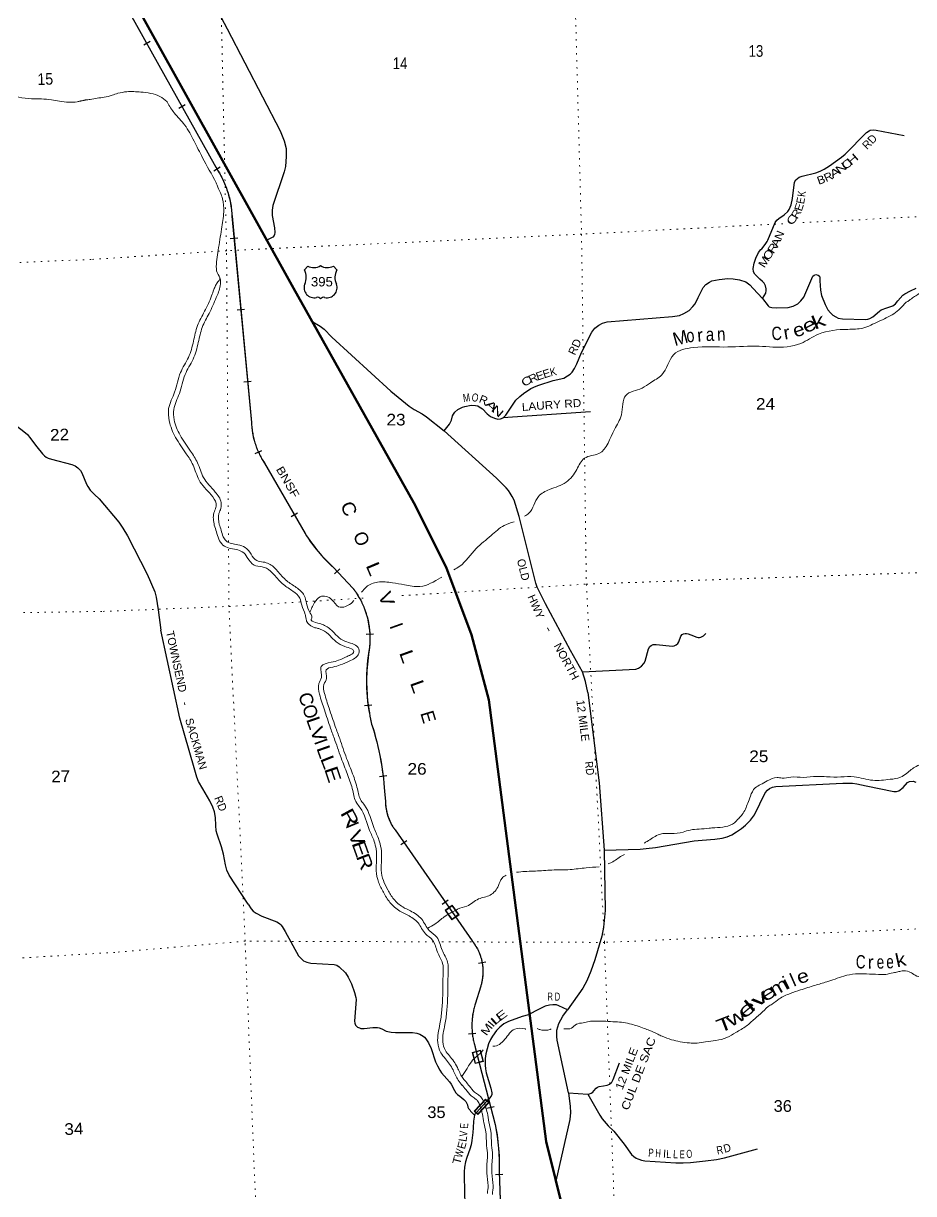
# Model space of a CAD drawing. Header units: feet. Extents: x 733631 to 986127, y 195788 to 388968.
# Drawn here: x 763953 to 777299, y 343885 to 361430 of the extents above; entities that cross this region are included whole.
import ezdxf
from ezdxf.enums import TextEntityAlignment as Align

# ---------------------------------------------------------------- set-up
doc = ezdxf.new("R2010")
doc.units = ezdxf.units.FT
doc.header["$LTSCALE"] = 70
doc.linetypes.add('DOTTED', pattern=[1.5, 0.3, -1.2])
for name, color, linetype, lineweight in [('16', 7, 'Continuous', 25), ('20', 7, 'Continuous', 70), ('29', 7, 'Continuous', 25), ('31', 7, 'Continuous', 13), ('34', 7, 'Continuous', 25), ('39', 7, 'Continuous', 13), ('7', 7, 'DOTTED', 13)]:
    doc.layers.add(name, color=color, linetype=linetype, lineweight=lineweight)
for name, color, linetype in [('30', 7, 'Continuous'), ('41', 7, 'Continuous'), ('42', 7, 'Continuous')]:
    doc.layers.add(name, color=color, linetype=linetype)

msp = doc.modelspace()

# ---------------------------------------------------------------- linework, layer by layer
at = {"layer": '16'}
for p, q in [((768165.35, 357733.48), (768216.66, 357792.24)), ((768408.42, 357798.21), (768408.14, 357798.01)), ((768600.51, 357792.33), (768651.9, 357733.48))]:
    msp.add_line(p, q, dxfattribs=at)
for centre, radius, start, end in [((768307.74, 357949.9), 182.07, 239.97227, 303.45418), ((768509.52, 357949.4), 181.52, 236.33975, 300.08743), ((768509.51, 357949.9), 182.07, 236.54582, 236.59441), ((767972.37, 357622.85), 222.05, 332.97043, 29.75871), ((768844.87, 357622.85), 222.05, 150.24129, 207.02957), ((768311.56, 357467.95), 151.42, 159.09177, 283.81923), ((768505.68, 357467.95), 151.42, 256.18077, 20.90823)]:
    msp.add_arc(centre, radius, start, end, dxfattribs=at)
for centre, major_axis, start_param, end_param in [((768366.9, 357269.13), (-19.56, 51.67), 4.95877769, 6.28318531), ((768450.35, 357269.13), (19.56, 51.67), 0, 1.32637542)]:
    msp.add_ellipse(centre, major_axis=major_axis, ratio=0.929097, start_param=start_param, end_param=end_param, dxfattribs=at)
at = {"layer": '20'}
msp.add_lwpolyline([(774704.64, 334923.46), (774117.98, 337434.52), (774082.17, 337683.41), (773991.97, 338071.56), (773861.7, 338448.15), (772197.91, 343139.72), (772069.66, 343535.87), (771789.99, 344668.52), (770930.92, 351290.25), (770672.46, 352263.38), (770290.59, 353275.78), (769804.99, 354242.72), (768001.55, 357458.65), (764783.51, 363251.79)], dxfattribs=at)
at = {"layer": '29'}
for p, q in [((771139.58, 355518.78), (772457.06, 355613.3)), ((770261.59, 355322.35), (771046.98, 354610.63)), ((772337.07, 351710), (773136.53, 351747.95)), ((772413.63, 351396.79), (772587.54, 350044.59)), ((775235.91, 349988.42), (776237.23, 350036.93)), ((767321.14, 348225.38), (767038.66, 348657.41)), ((770910.5, 345282.6), (770942.61, 345319.06)), ((772123.36, 345396.55), (772416.32, 345375.54))]:
    msp.add_line(p, q, dxfattribs=at)
for points in [[(764700.5, 365664.87), (765425.75, 363961.58), (765613.09, 363631.28), (766493.97, 362134.34), (766560.02, 362020.64), (766822.8, 361677.21), (766878.42, 361594.99), (767008.03, 361348.84), (767803.45, 359821.1), (767864.06, 359671.46), (767890.78, 359553.51), (767894.21, 359433.85), (767881.14, 359284.02), (767860.29, 359203.78), (767692.06, 358699.72), (767682.2, 358628.61), (767682.8, 358551.64), (767715.9, 358362.79), (767721.77, 358296.7), (767719.89, 358266.53), (767710.47, 358247.67), (767693.5, 358226.93), (767600.6, 358180.45)], [(775032.39, 357303.14), (775082.09, 357387.59), (775090.56, 357425.31), (775089.62, 357451.71), (775081.14, 357493.2), (775059.47, 357534.69), (775034.03, 357561.09), (774991.62, 357595.04), (774920.01, 357670.47), (774900.22, 357706.3), (774893.62, 357753.45), (774908.7, 357836.43), (774936.03, 357908.09), (774976.55, 357994.84), (775011.41, 358040.1), (775021.78, 358051.42), (775074.55, 358115.53), (775103.76, 358158.91), (775112.24, 358179.65), (775225.32, 358443.67), (775249.81, 358477.62), (775278.09, 358504.02), (775361.01, 358560.6), (775411.89, 358607.74), (775432.62, 358639.8), (775462.78, 358711.47), (775485.39, 358805.76), (775515.55, 359050.92), (775535.33, 359084.86), (775557.01, 359103.73), (775584.33, 359122.58), (775628.62, 359137.67), (775832.16, 359190.48), (775899.06, 359213.1), (775958.43, 359243.28), (776039.47, 359292.31), (776220.39, 359424.32), (776273.16, 359469.58), (776593.55, 359793.95), (776631.24, 359820.35), (776650.09, 359827.9), (776695.31, 359835.44), (776736.78, 359827.9), (777157.33, 359749.43)], [(770261.59, 355322.35), (770343.21, 355418.73), (770370.55, 355480.96), (770388.44, 355546.97), (770400.7, 355573.37), (770423.32, 355603.54), (770466.66, 355639.37), (770536.39, 355677.09), (770572.2, 355688.41), (770667.36, 355705.38), (770730.51, 355703.49), (770765.37, 355695.95), (770787.98, 355682.75), (770837.93, 355648.8), (770908.6, 355577.15), (770956.66, 355535.65), (771014.13, 355509.25), (771067.85, 355497.93), (771104.6, 355501.71), (771145.12, 355516.79), (771187.52, 355554.52), (771247.83, 355645.04), (771338.29, 355780.82), (771395.78, 355833.62), (771451.37, 355878.88), (771561.62, 355954.31), (771639.83, 355992.04), (771682.24, 356007.12), (771896.14, 356075.01), (772054.44, 356112.73), (772111.93, 356146.67), (772151.51, 356173.07), (772181.66, 356203.24), (772213.7, 356256.05), (772250.44, 356323.95), (772318.29, 356497.45), (772476.6, 356799.18), (772520.89, 356859.52), (772582.14, 356904.79), (772633.97, 356934.96), (772702.75, 356957.6), (773682.75, 357033.03), (773791.12, 357051.88), (773856.14, 357078.29), (773934.35, 357123.55), (773991.83, 357183.9), (774022.93, 357225.38), (774067.22, 357319.68), (774143.55, 357470.54), (774185.01, 357515.8), (774237.78, 357549.75), (774275.47, 357568.61), (774383.83, 357591.25), (774516.7, 357606.32), (774594.91, 357598.79), (774690.09, 357583.69), (774783.37, 357553.53), (774844.62, 357512.03), (774896.45, 357455.46), (775032.39, 357303.14)], [(775032.39, 357303.14), (775117.89, 357195.21), (775135.8, 357182.01), (775171.61, 357168.81), (775238.51, 357165.03), (775419.43, 357172.58), (775493.87, 357189.56), (775562.66, 357225.38), (775610.72, 357268.76), (775653.12, 357323.45), (775788.82, 357640.27), (775808.61, 357655.37), (775834.06, 357662.9), (775867.03, 357655.37), (775886.82, 357640.27), (775895.3, 357613.88), (775894.35, 357572.38), (775901.89, 357429.06), (775919.8, 357351.74), (775974.45, 357215.96), (776015.91, 357134.87), (776052.66, 357089.6), (776089.41, 357053.78), (776132.76, 357029.26), (776170.45, 357012.29), (776233.59, 356999.08), (776580.36, 356991.54), (776612.4, 356995.31), (776641.61, 357004.74), (776685.89, 357029.25), (776785.78, 357116.01), (776814.05, 357134.86), (776896.97, 357165.03), (776987.43, 357195.21), (777010.05, 357210.3), (777027.01, 357227.27), (777062.82, 357270.64), (777138.21, 357355.51), (777168.36, 357376.25), (777251.28, 357421.51), (777336.09, 357461.12)], [(768266.1, 356968.02), (768404.06, 356889.58), (768460.37, 356847.6), (768579.61, 356723.88), (769462.89, 355915.25), (769736.71, 355689.9), (769811.8, 355643.5), (769931.04, 355575.01), (769997.28, 355530.83), (770261.59, 355322.35)], [(763848.13, 355397.24), (763958.61, 355313.23), (764013.55, 355264.89), (764046.99, 355224.81), (764153.05, 355083.32), (764237.01, 354977.21), (764267.09, 354945.98), (764294.71, 354927.19), (764324.54, 354912.82), (764374, 354897.63), (764678.91, 354818.04), (764730.54, 354796.21), (764771.71, 354764.99), (764790.2, 354748.68), (764809.55, 354726.02), (764829.16, 354689.82), (764897.93, 354521.53), (764917.54, 354486.44), (764956.48, 354433.1), (765018.35, 354366.78), (765091.33, 354304.14)], [(772337.07, 351710), (772156.92, 352026.8), (771781.53, 352729.38), (771657.87, 352976.83), (771633.59, 353038.67), (771384.05, 354037.32), (771308.97, 354280.35), (771281.37, 354337.79), (771252.67, 354384.18), (771223.96, 354426.16), (771190.84, 354468.14), (771046.98, 354610.63)], [(765091.33, 354304.14), (765384.77, 353952.29), (765442.18, 353863.92), (765512.84, 353744.61), (765808.75, 353174.59), (765923.58, 352905.04), (765945.66, 352825.5), (765972.16, 352639.91), (766013.33, 352333.52)], [(766512.88, 350269.41), (766297.37, 351015.22), (766013.33, 352333.52)], [(773136.53, 351747.95), (773176.58, 351760.56), (773221.85, 351791.49), (773256.07, 351832.36), (773274.29, 351869.92), (773327.29, 352051.09), (773344.4, 352085.33), (773362.62, 352104.12), (773396.3, 352116.26), (773442.11, 352117.37), (773687.23, 352093.07), (773711.52, 352096.38), (773740.22, 352112.95), (773764.52, 352135.05), (773779.97, 352159.35), (773810.89, 352243.31), (773831.87, 352266.51), (773851.74, 352276.45), (773872.72, 352280.86), (773893.7, 352280.87), (773921.3, 352276.45), (773961.05, 352263.19), (774049.37, 352225.63), (774069.26, 352221.21), (774088.03, 352222.32), (774109, 352227.84), (774131.09, 352236.68), (774148.74, 352247.72), (774186.28, 352280.86)], [(772413.63, 351396.79), (772381.07, 351562.84), (772337.07, 351710)], [(767038.66, 348657.41), (767002.3, 348733.72), (766981.33, 348813.26), (766954.83, 348972.33), (766923.91, 349082.8), (766857.67, 349272.81), (766843.32, 349325.83), (766840, 349405.37), (766832.28, 349524.68), (766817.92, 349608.64), (766792.53, 349677.13), (766747.25, 349772.13), (766641.26, 349953.3), (766580.54, 350061.56), (766552.93, 350130.05), (766512.88, 350269.41)], [(772587.54, 350044.59), (772661.74, 349035.24), (772674, 348129.03)], [(776237.23, 350036.93), (776385.72, 350036.15), (776446.44, 350027.31), (776588.88, 349996.38), (777004.03, 349912.42), (777044.87, 349912.43), (777079.11, 349925.68), (777140.94, 349974.28), (777207.19, 350049.4), (777236.99, 350064.87), (777291.1, 350067.08), (777334.7, 350056.04)], [(772661.74, 349035.24), (773200.33, 349050.77), (773287.56, 349057.39), (773429.98, 349072.86), (774008.54, 349174.49), (774131.11, 349185.53), (774317.69, 349196.58), (774431.43, 349212.04), (774503.18, 349231.93), (774572.75, 349262.86), (774645.63, 349307.05), (774718.5, 349357.86), (774781.42, 349408.68), (774852.1, 349481.6), (774913.92, 349563.34), (775072.91, 349894.75), (775108.26, 349932.31), (775139.16, 349956.61), (775183.34, 349978.71), (775235.91, 349988.42)], [(767321.14, 348225.38), (767369.43, 348152.64), (767399.8, 348119.5), (767442.31, 348091.88), (767527.88, 348046.59), (767750.91, 347958.22), (767777.96, 347944.95), (767798.94, 347928.38), (767812.19, 347916.23), (767830.41, 347891.94), (767876.79, 347812.4), (768075.53, 347452.27), (768111.41, 347413.6), (768152.82, 347377.15), (768204.16, 347356.15), (768263.23, 347341.8), (768609.93, 347321.91), (768654.65, 347307.55), (768689.42, 347284.35), (768779.96, 347193.77), (768821.38, 347130.79), (768870.5, 347030.27), (768919.08, 346899.92)], [(772674, 348129.03), (772649.8, 347882.07), (772623.3, 347745.08), (772521.71, 347391.57), (772459.88, 347219.23), (772398.05, 347073.41), (772339.54, 346967.36), (772112.15, 346641.78)], [(768919.08, 346899.92), (768939.53, 346823.7), (768940.63, 346797.17), (768918.55, 346470.18), (768921.32, 346442.57), (768931.8, 346412.75), (768945.61, 346395.07), (768962.71, 346381.81), (768990.88, 346369.66), (769013.51, 346361.93), (769064.29, 346359.71), (769192.38, 346375.19), (769232.12, 346377.39), (769263.6, 346375.18), (769285.13, 346370.77), (769324.87, 346355.29), (769391.68, 346322.16), (769417.62, 346315.52), (769466.76, 346307.8), (769532.45, 346302.27), (769788.61, 346297.85), (769853.21, 346290.12), (769894.6, 346275.75), (769920.01, 346262.5), (769945.41, 346247.03), (769966.39, 346228.25), (769987.35, 346205.05), (770026.01, 346146.51), (770066.85, 346059.23), (770133.1, 345860.39), (770160.15, 345798.52), (770194.93, 345736.66), (770220.88, 345696.89), (770340.67, 345559.91), (770366.09, 345525.66), (770414.67, 345432.86), (770437.84, 345396.41), (770459.94, 345373.21), (770495.25, 345343.38), (770557.08, 345294.78), (770585.81, 345264.95), (770598.51, 345246.17), (770610.08, 345215.24), (770618.38, 345182.1), (770627.75, 345162.21), (770640.47, 345145.64), (770644.88, 345140.12), (770657.03, 345122.44), (770718.33, 345059.27)], [(772112.15, 346641.78), (771981.46, 346702.18), (771944.22, 346713.26), (771888.71, 346713.23), (771838.22, 346708.84), (771776.09, 346693.34), (771625.92, 346618.22), (771526.55, 346567.4), (771431.59, 346538.68), (771226.22, 346465.77), (771158.06, 346430.45), (771093.73, 346381.81), (771047.65, 346331.02), (770987.73, 346247.04), (770957.11, 346196.25), (770928.11, 346132.15), (770888.36, 345979.7), (770877.6, 345909.02), (770875.11, 345809.57), (770878.71, 345757.67), (770890.56, 345694.68), (770959.02, 345464.9), (770976.69, 345394.2), (770975.32, 345368.79), (770965.38, 345347.8), (770910.5, 345282.6)], [(772123.36, 345396.55), (771955.02, 346186.87), (771948.4, 346242.11), (771952.81, 346334.9), (771981.52, 346436.54), (772041.15, 346544.81), (772112.15, 346641.78)], [(772416.32, 345375.54), (772441.28, 345382.19), (772465.31, 345391.62), (772489.34, 345407.65), (772506.77, 345423.68), (772538.81, 345463.28), (772560.95, 345480.25), (772584.04, 345489.68), (772648.12, 345502.89), (772702.77, 345510.43), (772729.63, 345519.86), (772742.35, 345527.4), (772764.49, 345545.32), (772774.38, 345557.58), (772793.23, 345593.41), (772889.37, 345843.28)], [(772123.36, 345396.55), (772152.66, 345190.39), (772153.76, 345102.02), (772143.83, 344995.96), (771936.24, 344072.39)], [(772416.32, 345375.54), (772594.87, 345060.65), (772627.86, 345007.85), (772722.09, 344902.24), (772805.01, 344819.26), (772959.55, 344626.91), (773071.68, 344470.38), (773102.78, 344442.09), (773141.41, 344415.69), (773165.91, 344404.37), (773180.99, 344398.72), (773218.68, 344385.52), (773272.4, 344374.2), (773736.01, 344344.03), (773845.32, 344344.03), (773954.63, 344351.57), (774180.78, 344374.2), (774344.75, 344396.83), (774463.47, 344419.46), (774959.74, 344556.33)], [(770718.33, 345059.27), (770726.53, 345073.53), (770733.27, 345085.1), (770739.54, 345094.26), (770910.5, 345282.6)], [(770718.33, 345059.27), (770700.13, 344971.66), (770694.61, 344871.13), (770691.84, 344799.33), (770676.95, 344681.12), (770665.91, 344617.04), (770648.24, 344552.97), (770603.5, 344423.71), (770582.54, 344360.74), (770568.17, 344282.3), (770561.56, 344210.49), (770559.34, 344145.31), (770581.42, 343265.94), (770563.75, 343022.89), (770493.09, 342757.75), (770407.65, 342525.45)]]:
    msp.add_lwpolyline(points, dxfattribs=at)
at = {"layer": '31'}
for p, q in [((770710.24, 345120.93), (770881.4, 345303.14)), ((770881.4, 345303.14), (770936.07, 345251.79))]:
    msp.add_line(p, q, dxfattribs=at)
msp.add_lwpolyline([(770881.75, 345291.82), (770721.54, 345121.28), (770764.54, 345080.88), (770924.76, 345251.43)], close=True, dxfattribs=at)
msp.add_lwpolyline([(770936.07, 345251.79), (770764.9, 345069.58), (770710.24, 345120.93)], dxfattribs=at)
at = {"layer": '34', "lineweight": 13}
for p, q in [((764759.54, 363024.05), (766836.58, 359272.61)), ((767079.92, 358541.87), (767371.25, 355447.11)), ((767566.28, 354838.24), (768175.65, 353783.39)), ((768602.18, 353271.03), (768892.91, 352962.71)), ((769366.7, 349916.34), (769379.61, 349762.97)), ((769524.36, 349338.64), (770680.59, 347674.14)), ((770383.89, 348208.54), (770277.41, 348133.04)), ((770378.88, 347989.93), (770277.41, 348133.04)), ((770484.93, 348065.13), (770383.46, 348208.23)), ((770485.36, 348065.44), (770378.88, 347989.93)), ((770809.04, 346996.34), (770726.54, 346726.57)), ((770806.9, 346037.04), (770681.09, 346002.27)), ((770727.83, 345833.18), (770681.09, 346002.27)), ((770726.72, 346077), (771025.95, 344919.06)), ((770853.13, 345867.81), (770806.39, 346036.9)), ((770853.64, 345867.95), (770727.83, 345833.18)), ((771084.47, 344214.72), (771130.35, 342947.42))]:
    msp.add_line(p, q, dxfattribs=at)
at = {"layer": '34'}
for p, q in [((765758.56, 361109.23), (765855.32, 361162.81)), ((766282.21, 360158.05), (766378.97, 360211.63)), ((766807.31, 359219.82), (766900.87, 359278.82)), ((767055.47, 358202.87), (767165.6, 358213.24)), ((767158.56, 357135.63), (767268.69, 357145.99)), ((767257.73, 356054.37), (767367.85, 356064.74)), ((767426.01, 354983.32), (767527.21, 355027.95)), ((767965.66, 354034.72), (768061.44, 354090.05)), ((768618.65, 353175.58), (768699.13, 353251.46)), ((769090.08, 352273.1), (769200.52, 352279.13)), ((769068.12, 351200.78), (769177.8, 351215.09)), ((769290.15, 350140.21), (769399.94, 350153.72)), ((769612.24, 349118.35), (769703.09, 349181.45)), ((770229.55, 348225.11), (770320.39, 348288.21)), ((770776.81, 347338.63), (770885.8, 347357.49)), ((770626.86, 346278.18), (770736.92, 346289.13)), ((770901.72, 345163.85), (771008.82, 345191.52)), ((771029.91, 344170.86), (771140.45, 344174.86))]:
    msp.add_line(p, q, dxfattribs=at)
for points in [[(764794.32, 362937.82), (766837.52, 359273.18), (766851.47, 359252.14), (766864.9, 359230.86), (766877.95, 359209.34), (766890.86, 359187.53), (766903.2, 359165.51), (766915.1, 359143.39), (766926.84, 359120.97), (766938.02, 359098.36), (766948.77, 359075.62), (766959.23, 359052.52), (766969.16, 359029.42), (766978.86, 359006.16), (766988.08, 358982.57), (766996.79, 358958.99), (767005.12, 358935.17), (767013.14, 358911.3), (767020.67, 358887.11), (767027.81, 358862.99), (767034.46, 358838.56), (767040.72, 358814.2), (767046.61, 358789.61), (767051.99, 358765.01), (767056.92, 358740.29), (767061.53, 358715.53), (767065.59, 358690.56), (767069.32, 358665.56), (767072.53, 358640.55), (767075.42, 358615.5), (767077.67, 358590.37), (767079.6, 358565.21), (767081.02, 358541.96), (767372.35, 355447.19), (767373.29, 355426.28), (767374.7, 355405.55), (767376.47, 355384.84), (767378.47, 355364.01), (767380.95, 355343.32), (767383.79, 355322.77), (767386.87, 355302.09), (767390.42, 355281.58), (767394.33, 355261.18), (767398.59, 355240.67), (767403.21, 355220.43), (767408.07, 355200.19), (767413.39, 355179.97), (767419.08, 355160.01), (767425.11, 355140.06), (767431.39, 355120.23), (767438.13, 355100.42), (767445.11, 355080.87), (767452.56, 355061.33), (767460.25, 355042.04), (767468.29, 355022.76), (767476.68, 355003.74), (767485.43, 354984.85), (767494.4, 354966.09), (767503.85, 354947.46), (767513.53, 354928.96), (767523.57, 354910.72), (767533.83, 354892.6), (767544.57, 354874.75), (767555.53, 354857.02), (767566.73, 354839.54), (767567.21, 354838.82), (768176.59, 353783.96), (768199.09, 353748.2), (768222.29, 353713.13), (768246.1, 353678.46), (768270.46, 353643.83), (768295.5, 353609.92), (768321.04, 353576.59), (768347.11, 353543.32), (768373.87, 353510.76), (768401.12, 353478.79), (768429.12, 353446.99), (768457.48, 353415.99), (768486.24, 353385.24), (768515.83, 353355), (768545.77, 353325.55), (768576.34, 353296.49), (768602.96, 353271.81), (768893.75, 352963.42), (768906.9, 352945.99), (768919.55, 352928.4), (768931.89, 352910.6), (768944.12, 352892.54), (768955.87, 352874.27), (768967.25, 352855.87), (768978.51, 352837.24), (768989.3, 352818.39), (768999.72, 352799.41), (769009.92, 352780.11), (769019.66, 352760.79), (769029.21, 352741.31), (769038.36, 352721.53), (769047.07, 352701.71), (769055.49, 352681.68), (769063.61, 352661.59), (769071.36, 352641.2)], [(769071.36, 352641.2), (769078.75, 352620.86), (769085.74, 352600.22), (769092.4, 352579.62), (769098.75, 352558.79), (769104.65, 352537.94), (769110.19, 352516.95), (769115.44, 352495.92), (769120.22, 352474.68), (769124.74, 352453.4), (769128.8, 352432.08), (769132.6, 352410.71), (769135.85, 352389.24), (769138.82, 352367.71), (769141.44, 352346.23), (769143.7, 352324.62), (769145.5, 352302.98), (769146.93, 352281.23), (769148.11, 352259.59), (769148.74, 352237.83), (769149.03, 352216.14), (769149.04, 352194.39), (769148.63, 352172.78), (769147.75, 352150.97), (769146.62, 352129.29), (769144.96, 352107.67), (769143.13, 352086.08), (769140.75, 352064.38), (769138.05, 352042.9), (769135, 352021.48), (769134.03, 352015.17), (769126.53, 351966.82), (769120.18, 351918.59), (769114.65, 351870.21), (769109.65, 351821.47), (769105.78, 351772.83), (769102.79, 351724.33), (769100.3, 351675.47), (769098.96, 351626.71), (769098.5, 351578.08), (769098.82, 351529.05), (769100.05, 351480.43), (769101.84, 351431.73), (769104.73, 351382.86), (769108.54, 351334.4), (769113.17, 351285.8), (769118.41, 351237.39), (769124.74, 351188.81), (769131.72, 351140.69), (769139.8, 351092.39), (769148.52, 351044.56), (769158.08, 350996.59), (769168.54, 350949.03), (769174.36, 350924.21), (769195.82, 350857.89), (769215.67, 350791.4), (769234.37, 350724.54), (769252.45, 350657.05), (769268.88, 350589.44), (769284.05, 350521.84), (769298.59, 350453.6), (769311.49, 350385.23), (769323.14, 350316.89), (769333.77, 350247.78), (769343.01, 350179.06), (769351.5, 350110.08), (769358.48, 350040.61), (769364.07, 349971.52), (769367.8, 349916.42), (769380.71, 349763.03), (769381.05, 349750.09), (769381.68, 349737.27), (769382.53, 349724.46), (769383.53, 349711.57), (769384.81, 349698.77), (769386.33, 349686.04), (769387.99, 349673.23), (769389.95, 349660.53), (769392.12, 349647.89), (769394.52, 349635.17), (769397.13, 349622.61), (769399.89, 349610.06), (769402.95, 349597.51), (769406.22, 349585.12), (769409.73, 349572.73), (769413.36, 349560.4), (769417.31, 349548.09), (769421.38, 349535.94), (769425.76, 349523.78), (769430.29, 349511.78), (769435.02, 349499.78), (769439.98, 349487.93), (769445.16, 349476.17), (769450.49, 349464.48), (769456.11, 349452.87), (769461.88, 349441.33), (769467.86, 349429.95), (769473.99, 349418.64), (769480.41, 349407.48), (769486.97, 349396.41), (769493.69, 349385.48)], [(769493.69, 349385.48), (769500.62, 349374.63), (769507.77, 349363.94), (769515.14, 349353.32), (769522.58, 349342.85), (769525.25, 349339.28), (770681.47, 347674.8), (770689.46, 347664.67), (770697.19, 347654.38), (770704.75, 347643.96), (770712.24, 347633.39), (770719.47, 347622.68), (770726.46, 347611.9), (770733.39, 347600.97), (770740.03, 347589.91), (770746.46, 347578.77), (770752.76, 347567.44), (770758.79, 347556.08), (770764.71, 347544.63), (770770.4, 347532.99), (770775.83, 347521.34), (770781.08, 347509.55), (770786.17, 347497.72), (770791.02, 347485.7), (770795.67, 347473.72), (770800.1, 347461.54), (770804.3, 347449.39), (770808.34, 347437.09), (770812.11, 347424.78), (770815.66, 347412.4), (770819.05, 347399.97), (770822.17, 347387.41), (770825.11, 347374.82), (770827.81, 347362.21), (770830.33, 347349.56), (770832.53, 347336.84), (770834.57, 347324.1), (770836.4, 347311.38), (770838.01, 347298.57), (770839.35, 347285.74), (770840.49, 347272.83), (770841.46, 347259.99), (770842.12, 347247.08), (770842.56, 347234.19), (770842.84, 347221.27), (770842.87, 347208.43), (770842.63, 347195.46), (770842.23, 347182.57), (770841.52, 347169.71), (770840.71, 347156.86), (770839.58, 347143.94), (770838.24, 347131.15), (770836.7, 347118.38), (770834.94, 347105.53), (770832.88, 347092.82), (770830.71, 347080.13), (770828.24, 347067.46), (770825.6, 347054.76), (770822.72, 347042.25), (770819.58, 347029.72), (770816.28, 347017.26), (770812.79, 347004.81), (770810.09, 346996.02), (770727.59, 346726.25), (770722.01, 346708.37), (770716.89, 346690.49), (770712.06, 346672.49), (770707.41, 346654.33), (770703.19, 346636.15), (770699.32, 346617.97), (770695.61, 346599.62), (770692.34, 346581.26), (770689.42, 346562.89), (770686.77, 346544.31), (770684.48, 346525.85), (770682.4, 346507.33), (770680.74, 346488.67), (770679.44, 346470.12), (770678.44, 346451.48), (770677.68, 346432.87), (770677.33, 346414.13), (770677.25, 346395.53), (770677.57, 346376.8), (770678.17, 346358.2), (770679.07, 346339.51), (770680.34, 346320.93), (770681.95, 346302.35), (770683.78, 346283.81), (770686.07, 346265.25), (770688.59, 346246.72), (770691.49, 346228.29), (770694.61, 346209.91), (770698.21, 346191.6), (770702.04, 346173.31), (770706.15, 346155.17), (770710.6, 346137.04), (770715.4, 346119.02), (770720.56, 346101), (770725.87, 346083.15), (770727.78, 346077.31), (771027.02, 344919.31)], [(771027.02, 344919.31), (771037.17, 344868.32), (771046.1, 344817.41), (771054.15, 344766.33), (771061.67, 344714.83), (771067.98, 344663.38), (771073.35, 344612.05), (771078.21, 344560.31), (771081.83, 344508.62), (771084.53, 344457.04), (771086.41, 344404.99), (771087.3, 344353.34), (771087.61, 344301.57), (771086.76, 344249.57), (771085.57, 344214.72), (771131.45, 342947.57)]]:
    msp.add_lwpolyline(points, dxfattribs=at)
at = {"layer": '34', "lineweight": 13}
for points in [[(770381.55, 348197.08), (770288.56, 348131.13), (770380.77, 348001.08), (770473.77, 348067.03)], [(770690.93, 345996.68), (770733.41, 345843.02), (770843.27, 345873.39), (770800.8, 346027.04)]]:
    msp.add_lwpolyline(points, close=True, dxfattribs=at)
for centre, radius, start, end in [((765637.42, 358467.4), 1444.43, 2.95548, 33.88054), ((768565.13, 355493.86), 1194.8, 182.2423, 213.27974), ((770228.12, 355058.31), 2416.2, 211.8471, 227.70638), ((767904.82, 352208.27), 1243.18, 351.07221, 37.36287), ((771893.75, 351570.97), 2796.34, 170.85631, 193.37924), ((765389.16, 349675.21), 3984.85, 3.46921, 18.26199), ((770117.89, 349777.97), 738.43, 181.16331, 216.50838), ((770103.57, 347213.72), 738.2, 342.87421, 38.58754), ((771746.55, 346402.07), 1070.39, 162.35229, 197.67947), ((768118.4, 344322.89), 2968.04, 357.91148, 11.58753)]:
    msp.add_arc(centre, radius, start, end, dxfattribs=at)
at = {"layer": '39'}
msp.add_line((770823.04, 346004.81), (770843.86, 346041.71), dxfattribs=at)
for points in [[(761840.63, 365679.27), (761857.63, 365624.57), (761889.28, 365480.06), (761916.51, 365400.12), (761970.9, 365296.89), (762054.99, 365156.3), (762101.45, 365048.74), (762153.52, 364953.52), (762262.75, 364789.57), (762316.61, 364645.86), (762353.65, 364465.12), (762388.51, 364397.6), (762317.14, 364249.34), (762248.99, 364068.83), (762189.44, 363929.09), (762183.68, 363756.92), (762280.86, 363590.5), (762357.32, 363437.5), (762459.14, 363309.69), (762564.25, 363202.24), (762666.45, 363118.96), (762819.22, 363035.49), (762930.69, 362920.17), (762916.1, 362767.91), (762956.35, 362609.54), (762949.39, 362415.07), (762903.24, 362241.42), (762936.38, 362111.12), (763055.78, 361945.51), (763183.56, 361717.49), (763245.51, 361574.08), (763273.94, 361407.19), (763305.06, 361222.19), (763352.72, 361027.68), (763415.41, 360809.43), (763483.42, 360611.61), (763575.96, 360461.22), (763718.03, 360393.54), (763839.45, 360337.26), (764024.76, 360303.53), (764223.24, 360296.58), (764373.31, 360285.84), (764493.46, 360263.91), (764635.61, 360248.84), (764760.77, 360255.41), (764806.93, 360265.18), (764817.22, 360267.97)], [(765369.1, 360383.62), (765282.39, 360353.37), (765165.12, 360323.11), (765059.2, 360309.87), (764955.18, 360290.96), (764885.59, 360282.36)], [(766111.61, 360246.43), (766102.06, 360256.64), (766000.55, 360334.31), (765713.4, 360399.91), (765504.98, 360405.33), (765369.1, 360383.62)], [(764817.22, 360267.97), (764833.57, 360271.19), (764858.15, 360276.29), (764874.1, 360280.12), (764885.59, 360282.36)], [(766842.44, 359042.04), (766639.75, 359416.68), (766510.99, 359666.39), (766370.53, 359908.3), (766214.46, 360087.78), (766111.61, 360246.43)], [(766889.56, 353917.93), (766884.48, 354079.65), (766912.3, 354159.47), (766917.65, 354246.65), (766829.82, 354403.68), (766653.11, 354622.59), (766563.31, 354842.29), (766458.75, 355016.99), (766301.6, 355256.77), (766213.5, 355486.63), (766206.59, 355642.23), (766292.14, 355879.72), (766378.18, 356165.8), (766496.36, 356394.23), (766575.4, 356645.68), (766635, 356872.22), (766737.59, 357081.94), (766845.42, 357318.13), (766904.59, 357494.07), (766898.76, 357615.29), (766848.94, 357720.93), (766846.03, 357749.17), (766873.62, 358029.31), (766924.31, 358346.63), (766956.64, 358604.66), (766938.36, 358800.36), (766870.28, 358972.19), (766842.44, 359042.04)], [(779207.59, 358487.85), (779156.81, 358487.69), (779071.8, 358491.74), (778980.72, 358481.62), (778932.14, 358475.55), (778855.23, 358449.24), (778820.82, 358429), (778766.17, 358386.49), (778727.72, 358354.11), (778669.02, 358311.6), (778622.47, 358277.2), (778571.87, 358242.79), (778519.24, 358196.23), (778468.64, 358167.9), (778365.42, 358113.25), (778264.22, 358064.67), (778173.14, 358028.24), (778090.15, 357981.69), (778027.41, 357949.3), (777938.35, 357904.78), (777875.61, 357872.39), (777808.82, 357825.84), (777764.29, 357781.31), (777701.54, 357704.4), (777634.75, 357625.46), (777567.96, 357554.62), (777501.16, 357479.73), (777440.44, 357431.16), (777363.53, 357364.36), (777298.76, 357325.91), (777233.99, 357277.33), (777186.45, 357248.04)], [(766807.05, 357439.33), (766834.83, 357499), (766868, 357553.62), (766897.26, 357594.59), (766897.26, 357612.15)], [(766814.94, 353904.5), (766809.08, 354091.2), (766838.07, 354174.39), (766841.44, 354229.26), (766767.47, 354361.52), (766587.85, 354584.04), (766496.04, 354808.65), (766395.18, 354977.16), (766234.45, 355222.4), (766139.11, 355471.15), (766131.01, 355653.71), (766220.9, 355903.25), (766308.36, 356194.07), (766426.76, 356422.92), (766503.32, 356666.48), (766564.36, 356898.5), (766669.78, 357114), (766775.57, 357345.73), (766807.05, 357439.33)], [(771466.89, 354041.41), (771530.51, 354085.94), (771674.25, 354337.46), (771840.8, 354441.99), (772090.1, 354551.22), (772249.88, 354742.54), (772365.93, 354910.2), (772580.02, 354981.86), (772813.36, 355341.5), (772919.68, 355561.45), (772983.31, 355852.88), (773228.57, 355961.97), (773353.4, 356042.9), (773523.61, 356159.69), (773704.07, 356465), (773995.98, 356569.53), (774515.33, 356578.2), (774982.03, 356589.22), (775188.62, 356577.67), (775609.49, 356631.73), (775872.04, 356769.71), (776314.56, 356842.68), (776538.37, 356862.05), (776771.83, 356960.64), (777002.7, 357077.37), (777186.45, 357248.04)], [(768184.85, 352542.06), (768179.37, 352568.63), (768125.15, 352708.53), (768097.17, 352813.48), (767994.9, 352916.14), (767853.83, 353015.14), (767709.12, 353165.01), (767596.9, 353261.71), (767531.28, 353281.8), (767412.78, 353307.43), (767310.4, 353422.26), (767235.07, 353508.1), (767143.33, 353540.45), (766945.11, 353609.35), (766882.03, 353697.85), (766847.23, 353808.64), (766814.94, 353904.5)], [(770583.86, 345563.79), (770534.68, 345625.62), (770459.16, 345776.97), (770340.46, 345951.22), (770279.28, 346032.21), (770240.94, 346158.46), (770273.21, 346418.51), (770301.13, 346623.8), (770314.34, 346846.82), (770315.45, 347004.69), (770321.47, 347199.15), (770312.54, 347354.67), (770230.01, 347536.16), (770151.2, 347727.88), (770038.83, 347829.47), (769924.36, 347997.78), (769754.6, 348123.84), (769639.53, 348182.85), (769506.45, 348299.97), (769415.15, 348438.67), (769350.11, 348578.22), (769316.94, 348732.97), (769322.21, 348886.93), (769314.67, 349062.74), (769284.41, 349189.25), (769212.36, 349358.92), (769067.94, 349708.39), (769017.3, 349775.55), (768961.22, 349951.82), (768889.41, 350178.16), (768799.23, 350409.99), (768694.9, 350706.11), (768628.52, 350888.11), (768537.01, 351162.39), (768467.35, 351384.76), (768459.11, 351518.05), (768496.65, 351610.32), (768494.61, 351739.76), (768592.44, 351779.34), (768704.66, 351811.29), (768838.27, 351870.24), (768919.87, 351911.33), (768972.88, 351961.6), (768982.21, 352050.94), (768911.31, 352119.48), (768800.97, 352156.39), (768685.77, 352219.45), (768573.08, 352331.15), (768434.89, 352417.75), (768334.84, 352448.92), (768268.68, 352495.35), (768270.64, 352497.44), (768251.56, 352589.91), (768196.56, 352731.81), (768164.47, 352852.19), (768043.38, 352973.74), (767902.79, 353072.4), (767760.68, 353219.58), (767633.92, 353328.81), (767550.22, 353354.44), (767452.51, 353375.57), (767366.58, 353471.95), (767278.51, 353572.31), (767168.11, 353611.24), (766992.31, 353672.35), (766950.01, 353731.69), (766918.55, 353831.85), (766889.56, 353917.93)], [(770406.65, 353238.69), (770493.99, 353291.62), (770742.44, 353556.64), (770964.84, 353749.98), (771160.23, 353901.99), (771308.52, 353956.82)], [(769023.59, 352902.17), (769096.53, 352981.43), (769262.08, 353053.55), (769488.87, 353042.66), (769665.73, 353011.94), (769899.03, 352987.1), (770208.29, 353118.49), (770224.46, 353128.29)], [(768245.31, 352595.78), (768319.45, 352745.89), (768403.63, 352833.6), (768574.76, 352792.58), (768677.22, 352684.59), (768887.33, 352754.11), (768909.25, 352777.92)], [(773260.72, 349139.28), (773302.6, 349165.16), (773467.38, 349261.54), (773539.53, 349282.08), (773664.82, 349284.1), (773844.07, 349306.07), (773950.3, 349335.81), (774083.29, 349350.22), (774234.52, 349363.19), (774319.22, 349369.98), (774478.41, 349387.25), (774614.1, 349444.25), (774676.77, 349509), (774729.46, 349569.39), (774813.06, 349740.04), (774852.3, 349842.49), (774925.18, 349968.28), (775002.49, 350017.31), (775105.93, 350071.24), (775251.86, 350124.52), (775328.99, 350114.87), (775457.94, 350129.15), (775648.12, 350125.17), (775847.83, 350139.71), (775995.59, 350134.36), (776207.99, 350131.1), (776410.37, 350134.99), (776549.66, 350107.13), (776686.69, 350081.8), (776947.06, 350096.27), (777101.76, 350127.57), (777193.02, 350183.13), (777337.23, 350290.99), (777559.58, 350356.85), (777714.71, 350438.75), (777891.69, 350468.75), (778022.66, 350483.09), (778176.62, 350473.9), (778296.23, 350463.59), (778499.42, 350431.7), (778684.79, 350451.85), (778836.03, 350464.83), (778969.02, 350479.24), (779133.43, 350522.99), (779232.96, 350572.75), (779354.2, 350639.39), (779422.99, 350702.32), (779503.01, 350793.94), (779629.67, 350880.99), (779764.36, 350905.58), (779962.94, 350891.75), (780144.72, 350897.62), (780375.49, 350888.88), (780397.77, 350887.58), (780676.44, 350898.59), (780883.03, 350887.05), (781018.91, 351002.73), (781295.59, 351141.17), (781484.62, 351238.33), (781573.97, 351354.54), (781672.41, 351503.41), (781893.99, 351658.29), (782040.84, 351810.75), (782253.74, 351856.07), (782436.39, 351898.39), (782482.22, 351920.1), (782685.31, 352019.74), (782843.91, 352119.97), (783008.51, 352222.41), (783210.41, 352295.71), (783444.38, 352378.13), (783607.97, 352448.17), (783849.83, 352536.92), (783998.46, 352632.78), (784105.5, 352700.99), (784210.53, 352704.38), (784285.45, 352700.72), (784383.1, 352681.62), (784654.2, 352676.2)], [(768357.76, 352363.23), (768322.85, 352368.73), (768283.83, 352386.29), (768241.89, 352413.6), (768216.52, 352438.96), (768198.97, 352469.2), (768189.21, 352515.05), (768184.85, 352542.06)], [(770533.29, 345506.88), (770471.08, 345585.09), (770394.32, 345738.94), (770279.51, 345907.48), (770211.39, 345997.65), (770164.55, 346151.9), (770198.83, 346428.18), (770226.43, 346631.08), (770239.36, 346849.3), (770240.46, 347006.11), (770246.4, 347198.16), (770238.47, 347336.38), (770161.17, 347506.37), (770088.29, 347683.64), (769981.87, 347779.86), (769869.47, 347945.12), (769714.86, 348059.93), (769596.99, 348120.38), (769449.34, 348250.32), (769349.49, 348402.01), (769278.55, 348554.22), (769241.67, 348726.29), (769247.15, 348886.61), (769240.05, 349052.31), (769212.93, 349165.71), (769143.18, 349329.94), (769002.29, 349670.89), (768949.71, 349740.62), (768889.74, 349929.11), (768818.64, 350153.2), (768728.89, 350383.93), (768624.3, 350680.8), (768557.7, 350863.39), (768465.65, 351139.31), (768393.06, 351371.04), (768383.2, 351530.48), (768421.42, 351624.42), (768418.81, 351790), (768568.04, 351850.37), (768679.13, 351882), (768806.25, 351938.09), (768876.28, 351973.35), (768901.16, 351996.95), (768903.82, 352022.4), (768871.4, 352053.75), (768770.83, 352087.39), (768640.48, 352158.74), (768526.2, 352272.02), (768403.3, 352349.04), (768357.76, 352363.23)], [(772719.78, 348829.05), (772770.63, 348850.52), (772925.25, 348948.59), (772966.47, 348969.86)], [(770445.68, 348138.65), (770463.49, 348148.74), (770601.59, 348193.67), (770778.11, 348302.57), (770952.19, 348360.8), (771075.12, 348502.37), (771130.2, 348615.45), (771191.41, 348659.62)], [(771347.8, 348702.19), (771378.05, 348706.41), (771628.32, 348720.56), (771876.5, 348736.67), (772149.24, 348743.45), (772391.04, 348769.47), (772584.64, 348782.71)], [(770016.46, 347862.91), (770122.76, 347925.27), (770262.86, 348035.02), (770445.68, 348138.65)], [(772057.99, 346355.09), (772169.33, 346366.4), (772244.36, 346423.46), (772344.78, 346444.91), (772433.08, 346465.97), (772523.91, 346470.93), (772683.73, 346467.99), (772827.58, 346458.47), (772953.13, 346452.41), (773069.27, 346423.78), (773156.95, 346400.3), (773261.29, 346361.17), (773339.06, 346331.31), (773464.18, 346274.64), (773527.81, 346244.32), (773670.97, 346192.28), (773799.3, 346162.02), (773937.34, 346144.21), (774052.73, 346139.84), (774181.49, 346160.19), (774334.48, 346181.32), (774500.92, 346225.14), (774632.01, 346300.19), (774790.73, 346396.38), (774916.7, 346505.67), (775034.77, 346608.64), (775148.87, 346709.45), (775176.71, 346724.51), (775285.38, 346804.92), (775450.68, 346885.13), (775602.66, 346938.6), (775820.91, 347006.35), (775997.13, 347060.6), (776121.22, 347101.03), (776253.25, 347145.77), (776428.09, 347179.74), (776593.9, 347179.02), (776774.11, 347170.67), (776881.22, 347172.11), (776993.7, 347195.97), (777062.05, 347208.3), (777126.24, 347224.53), (777231.78, 347211.75), (777281.15, 347185.02), (777369.52, 347139.3), (777458.27, 347146.21), (777532.05, 347178.95), (777622.43, 347198.06), (777732.45, 347171.25), (777798.92, 347179.47), (777870.74, 347210.12), (777973.86, 347274.15), (778108.05, 347314.91), (778256, 347303.5), (778398.15, 347283.8), (778497.63, 347270.82), (778689.82, 347331.66), (778831.89, 347378.74), (778904.92, 347370.98), (779016.01, 347374.57), (779161.74, 347433.91), (779250.79, 347495.47), (779367.67, 347572.09), (779491.82, 347610.5), (779624.48, 347699.77), (779725.27, 347773.85), (779828.47, 347771.11), (779907.13, 347712.94), (780089.8, 347690.51), (780211.62, 347674.2), (780324.87, 347609.06), (780468.23, 347550.95), (780572.06, 347528), (780677.35, 347523.3), (780744.06, 347523.43), (780873.59, 347519.52), (780956.59, 347516.13), (781024.26, 347485.94), (781063.14, 347471), (781094.27, 347445.7), (781144.7, 347449.35), (781218.41, 347484.11), (781285, 347488.28), (781335.82, 347479.8), (781356.4, 347468.33), (781479.74, 347403.51), (781543.07, 347318.54)], [(770992.29, 346096.08), (770995.04, 346095.78), (771171.76, 346198.62), (771318.61, 346351.08), (771474.19, 346354.08), (771487.34, 346351)], [(771656.18, 346360.84), (771694.92, 346342.99), (771759.88, 346334.97), (771832.53, 346339.34), (771864.59, 346356.69)], [(770526.38, 345641.2), (770605.28, 345759.43), (770651.34, 345837.81), (770823.04, 346004.81)], [(770526.1, 345515.94), (770586, 345444.77), (770666.79, 345351.86), (770726.31, 345308.21), (770762.35, 345274.94), (770794.19, 345214.17), (770820.5, 345126.62)], [(770583.86, 345563.79), (770642.99, 345493.53), (770717.89, 345407.39), (770774.07, 345366.19), (770822.76, 345321.25), (770879.77, 345190)], [(770819.81, 345128.76), (770835.7, 345075.78), (770857.65, 344944.06), (770886.75, 344805.82), (770897.78, 344603.79), (770912.25, 344462.63), (770905.12, 344369.91), (770901.23, 344191.09), (770919.73, 344002.46), (770909.82, 343886.58)], [(770879.47, 345190.9), (770908.9, 345092.79), (770931.37, 344957.96), (770961.33, 344815.65), (770972.57, 344609.66), (770987.55, 344463.59), (770980.06, 344366.22), (770976.31, 344193.94), (770995.04, 344002.93), (770983.98, 343873.54)]]:
    msp.add_spline(points, degree=3, dxfattribs=at)
at = {"layer": '7'}
msp.add_line((768189.55, 352760.39), (769132.51, 352819.32), dxfattribs=at)
for points in [[(767028.8, 353657.21), (766999.23, 358021.23), (766880.29, 363351.52), (766624.19, 368671.33), (766367.33, 374015.38), (766117.5, 379264.56), (766051.59, 380644.59)], [(771802.32, 372701.91), (771998.06, 368935.85), (772175.58, 363607.44), (772321.03, 358269.9), (772392.87, 353023.07), (772664.75, 347651.17), (772856.31, 342519.5), (772857.24, 339535.29)], [(795554.47, 358947.26), (792681.59, 358898.78), (787373.59, 358790.18), (782069.68, 358679.68), (777652.04, 358547.21), (775572.97, 358439.06)], [(775341.01, 358426.99), (772321.03, 358269.9), (766999.23, 358021.23), (764967.94, 357891.02)], [(764967.94, 357891.02), (761698.04, 357754.82), (756302.35, 357516.33), (750947.21, 357384.52), (747931.31, 357249.11)], [(767151.72, 335784.03), (767099.2, 336884.19), (767494.36, 342261.44), (767277.95, 347669.53), (767035.36, 352688.26), (767029.28, 353585.39)], [(769629.16, 352850.36), (772392.87, 353023.07), (777884.35, 353212.47), (782983.92, 353391.25), (788153.88, 353517.65), (793341.33, 353602.13), (795743.44, 353665.62)], [(765149.46, 352614.39), (767035.36, 352688.26), (768103.35, 352755)], [(744597.5, 351671.17), (745569.13, 351700.37), (751061.18, 352067.8), (756460.92, 352251.81), (761750.9, 352559.29), (765149.46, 352614.39)], [(795931.82, 348400.15), (793470.93, 348318.72), (788330.07, 348166.94), (783168.06, 348044.84), (778065.9, 347884.2), (772664.75, 347651.17), (770180.07, 347659.64)], [(770100.66, 347659.91), (767277.95, 347669.53), (765325.34, 347501.77)], [(765325.34, 347501.77), (761832.71, 347291.97), (756469.86, 346931.27), (756305.96, 346926.07)]]:
    msp.add_lwpolyline(points, dxfattribs=at)

# ---------------------------------------------------------------- texts
at = {"layer": '16', "width": 1.05}
msp.add_text('395', height=140, dxfattribs=at).set_placement((768428.22, 357486.44), align=Align.CENTER)
at = {"layer": '30'}
for s, rotation, p in [('R', 45.354, (776642.04, 359572.67)), ('D', 45.354, (776722.43, 359654.06)), ('E', 75.197, (770584.67, 344594.64)), ('L', 80.877, (770600.45, 344699.41)), ('I', 356.277, (773562.13, 344425.5))]:
    msp.add_text(s, height=120, rotation=rotation, dxfattribs=at).set_placement(p, align=Align.CENTER)
for s, rotation, width, p in [('N', 36.117, 1.4, (776248.22, 359211.27)), ('C', 36.117, 1.4, (776334.98, 359274.93)), ('H', 40.619, 1.45, (776422.5, 359347.36)), ('B', 19.545, 1.1, (775932.66, 359028.71)), ('R', 24.681, 1.1, (776045.91, 359076.57)), ('A', 32.174, 1.45, (776150.9, 359142.52)), ('E', 78.987, 0.9, (775664.46, 358762.7)), ('K', 82.987, 0.8, (775679.92, 358867.47)), ('R', 61.178, 1.2, (775590.35, 358547.45)), ('E', 72.516, 1.05, (775639.16, 358659.02)), ('C', 52.815, 1.45, (775524.27, 358456.08)), ('N', 66.815, 1.1, (775341.62, 358231.37)), ('R', 58.046, 1.3, (775237.9, 358029.34)), ('A', 66.815, 1.2, (775290.2, 358122.61)), ('M', 57.963, 1.2, (775105.54, 357822.48)), ('O', 56.396, 1.25, (775170.6, 357930.58)), ('R', 25.754, 1.15, (771620.36, 356058.27)), ('E', 19.609, 1.1, (771716.8, 356092.7)), ('E', 17.609, 1.05, (771814.31, 356124.5)), ('K', 13.403, 0.9, (771909.47, 356147.8)), ('C', 34.379, 1.35, (771529.73, 356017.31)), ('M', 8.411, 0.8, (770604.71, 355760.26)), ('O', 350.111, 0.8, (770715.17, 355761.47)), ('R', 338.156, 1.05, (770829.89, 355730.4)), ('A', 318.605, 1.75, (770934.46, 355649.44)), ('N', 319.189, 1.55, (771023.36, 355570.54)), ('R', 2.069, 0.7, (771852.77, 346779.91)), ('D', 358.605, 0.65, (771958.4, 346778.26)), ('L', 41.808, 1.95, (771081.86, 346455.16)), ('E', 36.97, 1.55, (771157.16, 346510.14)), ('M', 53.563, 1.3, (770946.42, 346311.05)), ('I', 50.186, 1.2, (771010.98, 346393.74)), ('E', 86.197, 0.75, (770620.87, 344896.64)), ('V', 86.827, 0.8, (770610.44, 344780.24)), ('R', 10.792, 0.85, (774405.98, 344479.76)), ('D', 15.419, 0.95, (774520.26, 344510.47)), ('T', 75.314, 1.15, (770512.16, 344367.09)), ('W', 73.222, 0.8, (770543.34, 344472.36)), ('P', 356.277, 0.75, (773358.59, 344438.73)), ('H', 356.277, 0.65, (773465.66, 344431.53)), ('L', 356.277, 0.85, (773626.04, 344418.05)), ('L', 356.277, 0.85, (773726.99, 344414.77)), ('O', 3.946, 0.7, (773940.24, 344420.74))]:
    msp.add_text(s, height=120, rotation=rotation, dxfattribs=dict(at, width=width)).set_placement(p, align=Align.CENTER)
for s, rotation, width, p in [('RD', 64.641, 1.05, (772222.61, 356444.68)), ('LAURY RD', 4.104, 1.1, (771430.56, 355619.14)), ('-', 298.567, 1.5, (771762.25, 352358.31)), ('NORTH', 298.567, 1.05, (771900.64, 352099.17)), ('12 MILE', 277.329, 1.05, (772242.55, 351279.64)), ('RD', 277.329, 0.9, (772368.72, 350357.73)), ('CUL DE SAC', 68.955, 1.2, (773022.19, 345123.9)), ('12 MILE', 68.955, 1.1, (772935.27, 345431.83))]:
    msp.add_text(s, height=120, rotation=rotation, dxfattribs=dict(at, width=width)).set_placement(p)
for s, rotation, p in [('OLD', 283.806, (771350.76, 353385.24)), ('HWY', 293.454, (771509.16, 352834.34)), ('TOWNSEND', 282.159, (766089.34, 352306.85)), ('-', 282.159, (766319.13, 351246.56)), ('SACKMAN', 286.117, (766376.46, 350993.67)), ('RD', 291.571, (766812.95, 349818.9))]:
    msp.add_text(s, height=120, rotation=rotation, dxfattribs=at).set_placement(p)
at = {"layer": '30', "width": 0.7}
msp.add_text('E', height=120, dxfattribs=at).set_placement((773830.08, 344414.03), align=Align.CENTER)
at = {"layer": '34', "width": 1.2}
msp.add_text('BNSF', height=120, rotation=300.015, dxfattribs=at).set_placement((767736.62, 354745.48))
at = {"layer": '41'}
for s, rotation, width, p in [('k', 22.17, 1.45, (775820.29, 356835.51)), ('C', 2.921, 0.8, (775174.7, 356678.71)), ('e', 18.219, 1.15, (775523.94, 356717.71)), ('e', 26.301, 1.35, (775685.49, 356776.61)), ('o', 5.086, 0.8, (773901.76, 356646.31)), ('a', 1.013, 0.85, (774185.64, 356667.8)), ('n', 1.374, 0.85, (774354.85, 356671.37)), ('r', 10.285, 1.05, (775366.3, 356688.68)), ('C', 287.597, 1.05, (768070.75, 351363.7)), ('L', 289.155, 1.25, (768189.31, 350998.62)), ('V', 289.919, 1.2, (768244.35, 350841.25)), ('L', 289.391, 1.25, (768342.95, 350565.85)), ('L', 291.482, 1.3, (768399.02, 350408.85)), ('E', 288.528, 1.35, (768459.78, 350253.59)), ('R', 298.718, 1.4, (768697.24, 349592.66)), ('V', 292.436, 1.25, (768815.44, 349282.58)), ('E', 289.714, 1.4, (768869.7, 349139.71)), ('R', 290.939, 1.25, (768937.78, 348938.25)), ('C', 359.074, 0.75, (776432.29, 347261.6)), ('e', 2.318, 0.75, (776750.32, 347255.89)), ('e', 1.449, 0.75, (776892.68, 347261.05)), ('k', 12.296, 1.15, (777049.83, 347276.42)), ('e', 19.333, 1.2, (775584.24, 347021)), ('m', 29.065, 1.25, (775203.23, 346833.34)), ('i', 26.296, 1.15, (775399.38, 346941.06)), ('v', 37.533, 1.85, (774949.09, 346660.09)), ('e', 31.964, 1.55, (775069.57, 346750.54)), ('e', 40.358, 1.85, (774752.67, 346488.51)), ('l', 41.882, 1.7, (774871.72, 346590.99)), ('T', 21.058, 1.45, (774390.02, 346290)), ('w', 29.029, 1.45, (774559.57, 346377.61))]:
    msp.add_text(s, height=200, rotation=rotation, dxfattribs=dict(at, width=width)).set_placement(p)
for s, rotation, p in [('M', 15.312, (773720.61, 356590.35)), ('r', 4.937, (774061.74, 356654.34)), ('O', 288.278, (768128.93, 351180.81)), ('I', 289.422, (768308.46, 350663.69)), ('I', 292.469, (768779.04, 349407.32)), ('r', 0.49, (776611.53, 347255.64)), ('l', 23.825, (775502.65, 346984.82))]:
    msp.add_text(s, height=200, rotation=rotation, dxfattribs=at).set_placement(p)
at = {"layer": '42'}
for s, rotation, width, p in [('C', 292.752, 1.1, (768701.48, 354212.19)), ('L', 292.752, 1.3, (769082.14, 353304.52)), ('V', 291.06, 1.15, (769267.59, 352862.3)), ('L', 289.763, 1.25, (769584.28, 351993.94)), ('L', 289.763, 1.25, (769746.42, 351542.66))]:
    msp.add_text(s, height=200, rotation=rotation, dxfattribs=dict(at, width=width)).set_placement(p)
for s, rotation, p in [('O', 292.752, (768890.59, 353761.26)), ('I', 289.763, (769439.18, 352397.8)), ('E', 286.752, (769901.88, 351089.17))]:
    msp.add_text(s, height=200, rotation=rotation, dxfattribs=at).set_placement(p)
at = {"layer": '7'}
for s, width, p in [('13', 0.85, (774824.83, 360929.04)), ('14', 0.85, (769490.31, 360743.89)), ('24', 1.1, (774936.22, 355637.49)), ('23', 1.1, (769396.63, 355401.59)), ('25', 1.1, (774835.77, 350354.2)), ('26', 1.1, (769712.32, 350165.81)), ('36', 1.05, (775200.99, 345111.14)), ('35', 1.05, (770009.25, 345018.06))]:
    msp.add_text(s, height=175, dxfattribs=dict(at, width=width)).set_placement(p)
for s, width, p in [('15', 0.9, (764167.35, 360504.52)), ('22', 1.1, (764355.2, 355170.98)), ('27', 1.1, (764372.56, 350048.28)), ('34', 1.1, (764570.33, 344762.93))]:
    msp.add_text(s, height=175, rotation=2.08, dxfattribs=dict(at, width=width)).set_placement(p)

doc.saveas('drawing.dxf')
